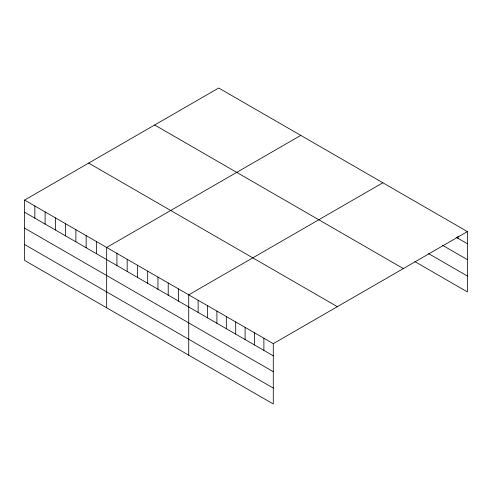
<?xml version="1.0" encoding="UTF-8"?>
<svg xmlns="http://www.w3.org/2000/svg" width="492" height="492" viewBox="0 0 492 492"><rect width="100%" height="100%" fill="white"/><g stroke="black" fill="none" stroke-linecap="round" stroke-linejoin="round"><path stroke-width="0.74" d="M24.6 200.078L273.288 343.656L273.288 403.987L24.6 260.409L24.6 200.078L218.712 88.013L467.4 231.591L467.4 291.922L414.787 261.547M300.778 135.392L106.666 247.464L106.666 307.795M382.844 182.772L188.731 294.843L188.731 355.175M273.288 343.656L467.4 231.591M456.127 237.23L467.4 243.737M442.345 245.176L467.4 259.641M428.569 253.601L467.4 276.018M154.654 124.993L403.342 268.57M88.658 163.098L337.346 306.676M24.6 212.23L273.288 355.808M24.6 228.134L273.288 371.712M24.6 244.512L273.288 388.09M458.003 236.037L458.003 238.312M263.89 338.238L263.89 350.384M254.499 332.813L254.499 344.96M245.102 327.389L245.102 339.535M235.705 321.965L235.705 334.111M226.314 316.541L226.314 328.687M216.917 311.116L216.917 323.269M207.526 305.692L207.526 317.844M198.128 300.268L198.128 312.42M178.473 288.921L178.473 301.073M168.215 282.998L168.215 295.151M157.957 277.076L157.957 289.228M147.698 271.154L147.698 283.306M137.44 265.231L137.44 277.383M127.182 259.309L127.182 271.461M116.924 253.386L116.924 265.532M96.407 241.541L96.407 253.688M86.149 235.619L86.149 247.765M75.891 229.696L75.891 241.843M65.633 223.774L65.633 235.92M55.375 217.851L55.375 229.998M45.116 211.929L45.116 224.075M34.858 206.007L34.858 218.153"/></g></svg>
